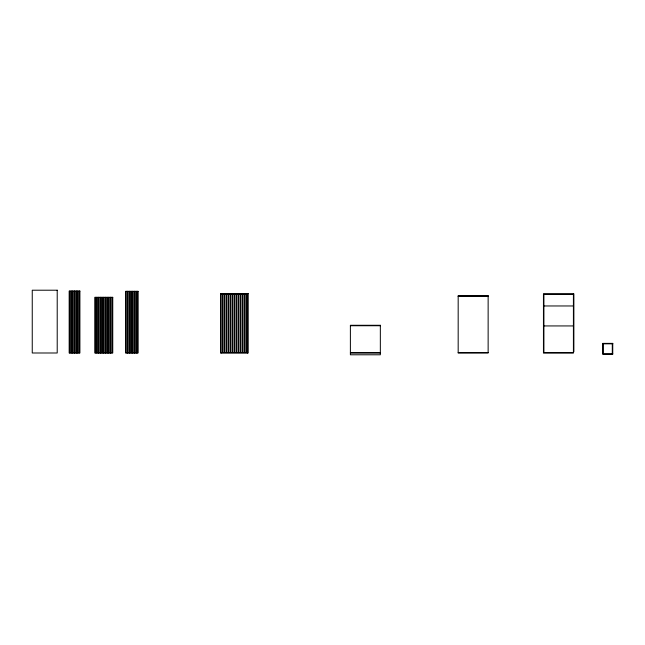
<?xml version="1.0" encoding="UTF-8"?>
<svg xmlns="http://www.w3.org/2000/svg" width="645" height="645" viewBox="0 0 645 645"><rect width="100%" height="100%" fill="white"/><g stroke="black" fill="none" stroke-linecap="round" stroke-linejoin="round"><path stroke-width="0.97" d="M221.074 293.951L247.64 293.951M543.453 294.281L573.413 294.281M221.074 294.402L247.64 294.402M458.176 295.95L488.136 295.95M458.176 296.329L488.136 296.329M543.453 305.964L573.413 305.964M350.388 325.733L380.34 325.733M543.453 325.935L573.413 325.935M602.761 343.825L612.75 343.825M573.413 351.791L573.865 351.791L573.865 293.83L543.453 293.83L543.453 353.041L573.413 353.041L573.413 293.83M221.074 352.597L247.64 352.597M350.388 352.597L380.34 352.597M458.176 352.597L488.136 352.597M543.453 352.597L573.413 352.597M350.388 353.041L380.34 353.041M602.761 353.807L612.75 353.807M612.299 343.825L612.299 353.807M603.212 343.825L603.212 353.807M543.904 294.281L543.904 352.597M247.64 293.507L247.64 353.041M246.39 294.402L246.39 352.597M245.939 294.402L245.939 352.597M244.439 294.402L244.439 352.597M243.995 294.402L243.995 352.597M242.496 294.402L242.496 352.597M242.044 294.402L242.044 352.597M240.545 294.402L240.545 352.597M240.101 294.402L240.101 352.597M238.602 294.402L238.602 352.597M238.15 294.402L238.15 352.597M236.65 294.402L236.65 352.597M236.199 294.402L236.199 352.597M234.707 294.402L234.707 352.597M234.256 294.402L234.256 352.597M232.756 294.402L232.756 352.597M232.305 294.402L232.305 352.597M230.813 294.402L230.813 352.597M230.362 294.402L230.362 352.597M228.862 294.402L228.862 352.597M228.411 294.402L228.411 352.597M226.919 294.402L226.919 352.597M226.468 294.402L226.468 352.597M224.968 294.402L224.968 352.597M224.516 294.402L224.516 352.597M223.025 294.402L223.025 352.597M222.573 294.402L222.573 352.597M221.074 293.507L221.074 353.041M137.619 291.33L137.619 352.992M136.377 291.33L136.377 352.992M135.926 291.33L135.926 352.992M134.676 291.33L134.676 352.992M134.225 291.33L134.225 352.992M132.975 291.33L132.975 352.992M132.531 291.33L132.531 352.992M131.282 291.33L131.282 352.992M130.83 291.33L130.83 352.992M129.581 291.33L129.581 352.992M129.137 291.33L129.137 352.992M127.887 291.33L127.887 352.992M127.436 291.33L127.436 352.992M126.186 291.33L126.186 352.992M111.98 297.321L111.98 352.992M110.738 297.321L110.738 352.992M110.287 297.321L110.287 352.992M109.037 297.321L109.037 352.992M108.586 297.321L108.586 352.992M107.344 297.321L107.344 352.992M106.893 297.321L106.893 352.992M105.643 297.321L105.643 352.992M105.191 297.321L105.191 352.992M103.942 297.321L103.942 352.992M103.498 297.321L103.498 352.992M102.249 297.321L102.249 352.992M101.797 297.321L101.797 352.992M100.547 297.321L100.547 352.992M100.104 297.321L100.104 352.992M98.854 297.321L98.854 352.992M98.403 297.321L98.403 352.992M97.153 297.321L97.153 352.992M96.71 297.321L96.71 352.992M95.46 297.321L95.46 352.992M79.359 291.08L79.359 352.992M78.109 291.08L78.109 352.992M77.658 291.08L77.658 352.992M76.408 291.08L76.408 352.992M75.965 291.08L75.965 352.992M74.715 291.08L74.715 352.992M74.264 291.08L74.264 352.992M73.014 291.08L73.014 352.992M72.562 291.08L72.562 352.992M71.321 291.08L71.321 352.992M70.869 291.08L70.869 352.992M69.62 291.08L69.62 352.992M57.211 290.21L32.25 290.21L32.25 352.992L57.211 352.992L57.211 290.21M79.907 291.08L69.168 291.08L69.168 352.992L79.907 352.992L79.907 291.08M138.046 291.33L125.565 291.33L125.565 352.992L138.046 352.992L138.046 291.33M248.083 293.507L220.622 293.507L220.622 353.041L248.083 353.041L248.083 293.507M488.136 295.878L458.176 295.878L458.176 353.041L488.136 352.992L488.136 295.878M112.754 297.321L94.783 297.321L94.783 352.992L112.754 352.992L112.754 297.321M380.34 325.282L350.388 325.282L350.388 354.79L380.34 354.79L380.34 325.282M612.75 343.374L602.761 343.374L602.761 354.258L612.75 354.258L612.75 343.374"/></g></svg>
